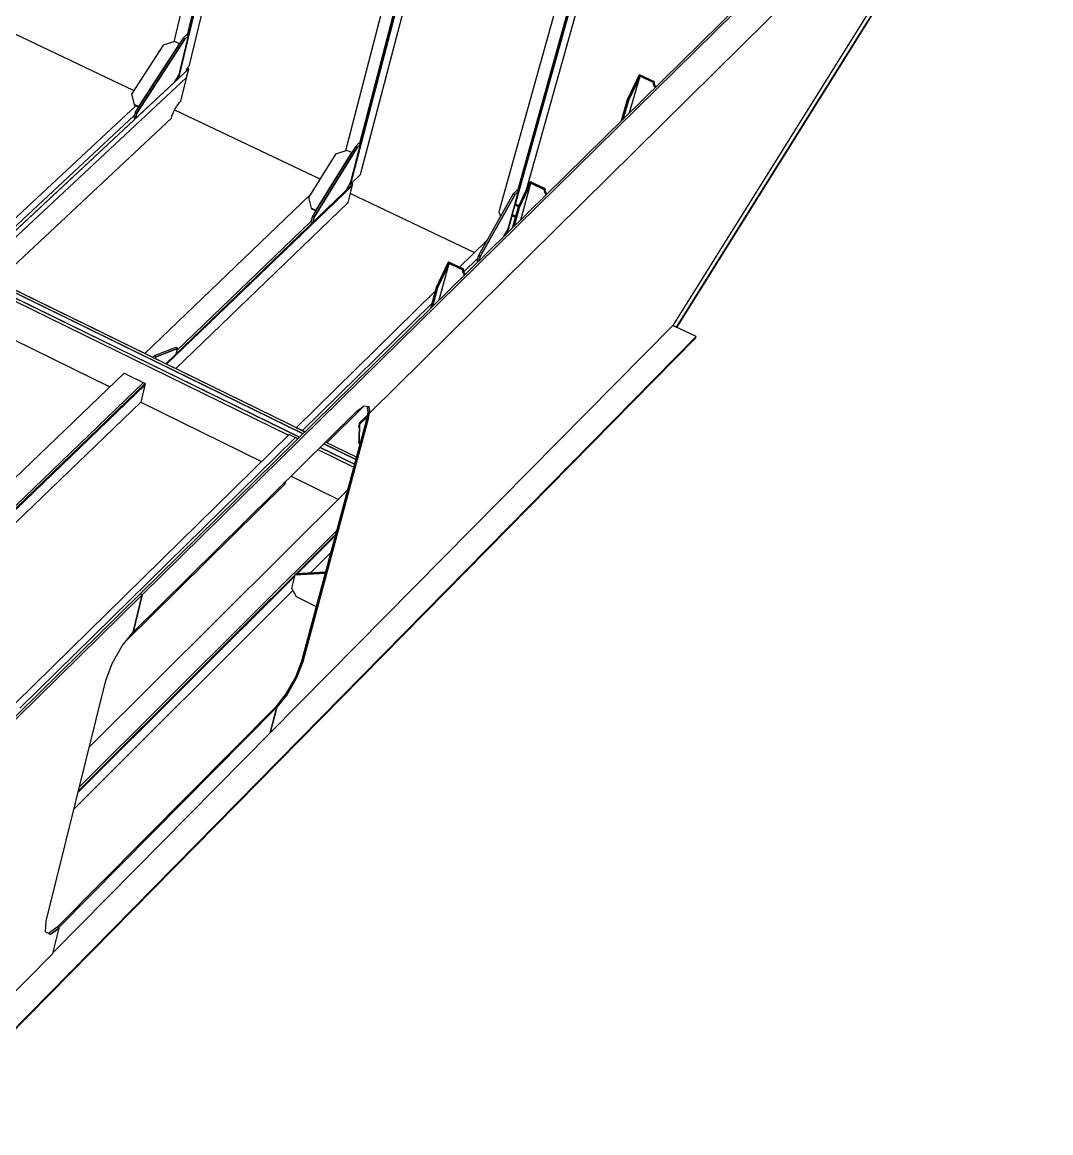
# Model space of a CAD drawing. Header units: millimetres. Extents: x 149544 to 197467, y -3118 to 25363.
# Drawn here: x 195377 to 196501, y 3253 to 4467 of the extents above; entities that cross this region are included whole.
import ezdxf

# ---------------------------------------------------------------- set-up
doc = ezdxf.new("R2010")
doc.units = ezdxf.units.MM
doc.header["$MEASUREMENT"] = 0

msp = doc.modelspace()

# ---------------------------------------------------------------- linework, layer by layer
at = {"color": 0, "linetype": 'Continuous'}
for p, q in [((196466.5, 4741.3), (196088, 4135.8)), ((195906.6, 4236.3), (196003, 4581.5)), ((195352.5, 4462.3), (195498.9, 4392.6)), ((195548.8, 4443.6), (195504.3, 4375)), ((194905.6, 3806.7), (195558.9, 4416.2)), ((195558.9, 4416.2), (195557.4, 4416.9)), ((196040.9, 4368.4), (196052.4, 4408.3)), ((195328.8, 4194.1), (195556.6, 4406.8)), ((195501.1, 4375.8), (194895.7, 3811.8)), ((195504.3, 4375), (195499.2, 4377.5)), ((195543.5, 4371.4), (195702.4, 4295.9)), ((196038.3, 4382.4), (196031.6, 4359.3)), ((195499.4, 4365.3), (194902.3, 3808.4)), ((195349.5, 4184), (195540, 4362.3)), ((195737.2, 4324.8), (195698, 4261.6)), ((195533.8, 4093.8), (195738.5, 4290.7)), ((195738.5, 4290.7), (195533.8, 4093.8)), ((195735, 4290.1), (195734.3, 4289.4)), ((195738.5, 4290.7), (195737, 4291.4)), ((195921.9, 4251.3), (195933, 4291.2)), ((195691.4, 4278.2), (195510.8, 4105)), ((195735.7, 4280), (195871.4, 4215.5)), ((195544.5, 4088.5), (195733.2, 4270.3)), ((195698, 4261.6), (195692.8, 4264.1)), ((195918.9, 4265.2), (195912.4, 4242.1)), ((195907.4, 4237.1), (195912.6, 4255.7)), ((195912.1, 4255.9), (195915.8, 4254.1)), ((195692.6, 4249.3), (195546.1, 4108.5)), ((195884.9, 4228.8), (195855, 4199.4)), ((195905, 4235.9), (195905.8, 4235.5)), ((195905, 4235.9), (195905.8, 4235.5)), ((195832.7, 4163.7), (195843.7, 4203.6)), ((195874.7, 4209), (195859.7, 4194.3)), ((195876.2, 4206.4), (195877.6, 4211.3)), ((195680, 4013.5), (195317.5, 4191)), ((195684, 4017.4), (195321.6, 4194.8)), ((195685.9, 4019.3), (195323.6, 4196.7)), ((195316.8, 4187.9), (195668.1, 4015.8)), ((195829.5, 4177.4), (195823.2, 4154.3)), ((196092, 4133.9), (196088, 4135.8)), ((195521.5, 4099.8), (195523.2, 4101.5)), ((195488.4, 4083.6), (195192.1, 3799.5)), ((195488.4, 4083.6), (195511.5, 4072.3)), ((195215.4, 3787.6), (195511.5, 4072.3)), ((195511.5, 4072.3), (195215.4, 3787.6)), ((195511.5, 4072.3), (195215.4, 3787.6)), ((195215.4, 3787.6), (195511.5, 4072.3)), ((195216.4, 3787.1), (195511.1, 4070.6)), ((195509.5, 4073.3), (195230.1, 3804.6)), ((195511.5, 4072.3), (195506.5, 4051.9)), ((195509.5, 4073.3), (195511.5, 4072.3)), ((195511.5, 4072.3), (195511.1, 4070.6)), ((195226.3, 3782), (195506.5, 4051.9)), ((195506.5, 4051.9), (195638.6, 3986.9)), ((195709.9, 4007.6), (195750.8, 4048)), ((195754.3, 4037.8), (195745.5, 4029.2)), ((195753.8, 4035.3), (195746.9, 4028.5)), ((195685.9, 4019.3), (195676.4, 4024)), ((195685.9, 4019.3), (195683.1, 4020.7)), ((195744.4, 4024.9), (195745.2, 4024.5)), ((195742.3, 3991.7), (195708.5, 4008.3)), ((195742.3, 3991.7), (195708.5, 4008.3)), ((195746.5, 4007.6), (195745.4, 4008.1)), ((195700.2, 4000), (195739.3, 3980.9)), ((195702.6, 4002.4), (195740.2, 3984)), ((195740.2, 3984), (195702.6, 4002.4)), ((195741.6, 3989.2), (195706.6, 4006.3)), ((195706.6, 4006.3), (195741.6, 3989.2)), ((195670.8, 3971), (195722.5, 3945.6)), ((195732.6, 3955.7), (195450.4, 3675.1)), ((195720.7, 3911.7), (195439.5, 3631.2)), ((195438.5, 3627.1), (195719.6, 3907.6)), ((195719.6, 3907.6), (195438.5, 3627.1)), ((195719.6, 3907.6), (195438.5, 3627.1)), ((195438.5, 3627.1), (195719.6, 3907.6)), ((195677.7, 3864.5), (195719.1, 3905.8)), ((195692.1, 3865.2), (195714.1, 3887.2)), ((195438.1, 3625.4), (195674.7, 3861.5)), ((195433.5, 3606.8), (195672.8, 3845.9)), ((195654, 3719), (195415.2, 3477.9)), ((195654, 3719), (195654, 3719)), ((195415.2, 3477.9), (195405.5, 3471.1))]:
    msp.add_line(p, q, dxfattribs=at)
for points in [[(196501.2, 4818.2), (195508.2, 3841.3), (195498.1, 3800.6), (195743, 4042.3), (195750.8, 4048), (195755.8, 4047.2), (195757, 4040.1), (196481.3, 4756), (196501.2, 4818.2)], [(196499.2, 4819.1), (195506, 3842.4), (195508.2, 3841.3), (196501.2, 4818.2), (196499.2, 4819.1)], [(195559.8, 4420.3), (195640.9, 4757.5), (195640.4, 4757.1), (195639.9, 4756.9), (195639.5, 4756.8), (195639.2, 4757), (195639.1, 4757.4), (195639, 4757.9), (195639, 4758.6), (195639.2, 4759.4), (195630.1, 4751.1), (195547.3, 4405.4), (195556.2, 4413.7), (195556.4, 4414.5), (195556.7, 4415.4), (195557.2, 4416.4), (195557.6, 4417.3), (195558.2, 4418.2), (195558.7, 4419), (195559.3, 4419.7), (195559.8, 4420.3)], [(195547.3, 4405.4), (195630.1, 4751.1), (195628.8, 4751.7), (195612.1, 4737.7), (195542.7, 4445.8)], [(195545.9, 4406.3), (195546, 4406), (195547.3, 4405.4), (195548.1, 4406.1), (195630.9, 4751.9), (195630.1, 4751.1), (195547.3, 4405.4)], [(195546.2, 4406.7), (195546, 4406), (195547.3, 4405.4), (195630.1, 4751.1)], [(195630.1, 4751.1), (195628.8, 4751.7), (195557.3, 4453.2)], [(196088, 4135.8), (196092, 4133.9), (196472.2, 4742.1), (196468.8, 4743.6)], [(196092.4, 4133.7), (196472.3, 4741.5), (196472.2, 4742.1), (196092, 4133.9)], [(195746.9, 4300.9), (195842.4, 4665.9), (195841.9, 4665.5), (195841.4, 4665.3), (195841.1, 4665.3), (195840.8, 4665.4), (195840.6, 4665.8), (195840.6, 4666.3), (195840.6, 4667), (195840.8, 4667.8), (195831.8, 4659.4), (195735.5, 4289.9), (195746.9, 4300.9)], [(195735.5, 4289.9), (195831.8, 4659.4), (195830.5, 4660), (195813.2, 4646), (195730.4, 4326.7)], [(195734.8, 4290.3), (195735.5, 4289.9), (195736.2, 4290.7), (195832.6, 4660.1), (195831.8, 4659.4), (195735.5, 4289.9)], [(195734.8, 4290.3), (195735.5, 4289.9), (195831.8, 4659.4)], [(195831.8, 4659.4), (195830.5, 4660), (195745.6, 4334.6)], [(195928.6, 4285.6), (196013.4, 4588.2), (196012.9, 4587.8), (196012.5, 4587.6), (196012.1, 4587.5), (196011.8, 4587.7), (196011.7, 4588), (196011.7, 4588.6), (196011.7, 4589.2), (196011.9, 4590), (196003, 4581.5), (195906.6, 4236.3)], [(195906.6, 4236.3), (196003, 4581.5), (196001.6, 4582.1), (195983.8, 4568.2), (195898.1, 4259.9), (195899.6, 4254.8)], [(195916.1, 4268.4), (196003.8, 4582.2), (196003, 4581.5), (195906.6, 4236.3)], [(196003, 4581.5), (196001.6, 4582.1), (195918.2, 4283.1)], [(195504.3, 4375), (195548.8, 4443.6), (195543.6, 4446.1), (195531, 4442.3), (195496.3, 4388.6), (195499.2, 4377.5), (195504.3, 4375)], [(195554.7, 4448.9), (195502.2, 4367.9), (195500.8, 4362), (195543.4, 4401.8), (195548.7, 4411.3), (195558.6, 4452.5), (195554.7, 4448.9), (195552.8, 4449.9), (195500.3, 4368.8), (195502.2, 4367.9), (195554.7, 4448.9)], [(195558.6, 4452.5), (195556.7, 4453.5), (195552.8, 4449.9), (195554.7, 4448.9), (195558.6, 4452.5)], [(194905.6, 3806.7), (195558.9, 4416.2), (195557.4, 4416.9)], [(195540, 4362.3), (195540.6, 4364.7), (195541.6, 4367.3), (195542.8, 4369.9), (195544.2, 4372.6), (195545.7, 4375.1), (195547.3, 4377.5), (195548.9, 4379.5), (195550.4, 4381.1), (195558.9, 4416.2), (194905.6, 3806.7)], [(195556.6, 4406.8), (195558.9, 4416.2), (194905.6, 3806.7)], [(196053.2, 4409.1), (196052.4, 4408.3), (196039.7, 4381.8), (196033.8, 4361.5)], [(196051, 4408.9), (196038.3, 4382.4), (196039.7, 4381.8), (196052.4, 4408.3), (196051, 4408.9)], [(196051.8, 4409.7), (196051, 4408.9), (196052.4, 4408.3), (196053.2, 4409.1), (196051.8, 4409.7)], [(196068, 4402.2), (196051.8, 4409.7), (196051, 4408.9), (196067.2, 4401.4), (196068, 4402.2)], [(196069, 4396.1), (196068.4, 4396.8), (196067.8, 4397.7), (196067.3, 4398.6), (196067.1, 4399.6), (196067.1, 4400.5), (196067.2, 4401.4), (196051, 4408.9)], [(196067.9, 4401.3), (196068, 4402.2), (196067.2, 4401.4), (196067.1, 4400.5), (196067.9, 4401.3)], [(196067.9, 4400.4), (196067.9, 4401.3), (196067.1, 4400.5), (196067.1, 4399.6), (196067.9, 4400.4)], [(196068.1, 4399.4), (196067.9, 4400.4), (196067.1, 4399.6), (196067.3, 4398.6), (196068.1, 4399.4)], [(196068.5, 4398.4), (196068.1, 4399.4), (196067.3, 4398.6), (196067.8, 4397.7), (196068.5, 4398.4)], [(196069.1, 4397.5), (196068.5, 4398.4), (196067.8, 4397.7), (196068.4, 4396.8), (196069.1, 4397.5)], [(196069.8, 4396.8), (196069.1, 4397.5), (196068.4, 4396.8), (196069, 4396.1)], [(195499.2, 4377.5), (195499.4, 4376.6), (195503.9, 4374.5)], [(196033.8, 4361.5), (196039.7, 4381.8), (196038.3, 4382.4)], [(195502.2, 4367.9), (195500.3, 4368.8), (195498.9, 4363), (195500.8, 4362), (195502.2, 4367.9)], [(195746.9, 4333.9), (195745, 4334.9), (195741.1, 4331.2), (195743.1, 4330.3), (195746.9, 4333.9)], [(195698, 4261.6), (195737.2, 4324.8), (195731.9, 4327.2), (195719.3, 4323.2), (195689.8, 4275.5), (195692.8, 4264.1), (195698, 4261.6)], [(195698, 4261.6), (195694.1, 4255.1), (195696, 4254.2), (195743.1, 4330.3)], [(195743.1, 4330.3), (195696, 4254.2), (195694.5, 4248.4), (195730.9, 4283.3), (195736.2, 4292.9), (195746.9, 4333.9), (195743.1, 4330.3), (195741.1, 4331.2), (195737.2, 4324.8)], [(195533.8, 4093.8), (195738.5, 4290.7), (195737, 4291.4)], [(195733.2, 4270.3), (195738.5, 4290.7), (195533.8, 4093.8)], [(195534.7, 4093.3), (195738, 4288.9), (195738.5, 4290.7)], [(195933.9, 4292), (195933, 4291.2), (195920.3, 4264.5), (195914.6, 4244.2)], [(195931.6, 4291.9), (195918.9, 4265.2), (195920.3, 4264.5), (195933, 4291.2), (195931.6, 4291.9)], [(195932.4, 4292.7), (195931.6, 4291.9), (195933, 4291.2), (195933.9, 4292), (195932.4, 4292.7)], [(195948.8, 4285), (195932.4, 4292.7), (195931.6, 4291.9), (195948, 4284.2), (195948.8, 4285)], [(195949.8, 4278.8), (195949.1, 4279.5), (195948.5, 4280.4), (195948.1, 4281.4), (195947.9, 4282.4), (195947.8, 4283.3), (195948, 4284.2), (195931.6, 4291.9)], [(195903.5, 4233.3), (195908, 4241.2), (195919.5, 4282.5), (195915.7, 4278.8), (195913.7, 4279.7), (195875.6, 4212.2), (195877.6, 4211.3), (195915.7, 4278.8)], [(195915.7, 4278.8), (195877.6, 4211.3), (195876.2, 4206.4)], [(195919.5, 4282.5), (195917.5, 4283.4), (195913.7, 4279.7), (195915.7, 4278.8), (195919.5, 4282.5)], [(195948.6, 4284.1), (195948.8, 4285), (195948, 4284.2), (195947.8, 4283.3), (195948.6, 4284.1)], [(195948.7, 4283.2), (195948.6, 4284.1), (195947.8, 4283.3), (195947.9, 4282.4), (195948.7, 4283.2)], [(195948.9, 4282.2), (195948.7, 4283.2), (195947.9, 4282.4), (195948.1, 4281.4), (195948.9, 4282.2)], [(195949.3, 4281.2), (195948.9, 4282.2), (195948.1, 4281.4), (195948.5, 4280.4), (195949.3, 4281.2)], [(195949.9, 4280.3), (195949.3, 4281.2), (195948.5, 4280.4), (195949.1, 4279.5), (195949.9, 4280.3)], [(195950.6, 4279.6), (195949.9, 4280.3), (195949.1, 4279.5), (195949.8, 4278.8)], [(195692.8, 4264.1), (195693.1, 4263.3), (195697.8, 4261.1)], [(195919.2, 4265.9), (195915.4, 4267.7), (195912.1, 4255.9)], [(195914.6, 4244.2), (195920.3, 4264.5), (195918.9, 4265.2)], [(195919.6, 4266.8), (195916.1, 4268.4), (195915.4, 4267.7), (195919.2, 4265.9)], [(195696, 4254.2), (195694.1, 4255.1), (195692.6, 4249.3), (195694.5, 4248.4), (195696, 4254.2)], [(195916.1, 4255.3), (195912.4, 4257.1), (195912.1, 4255.9), (195915.8, 4254.1)], [(195844.5, 4204.4), (195843.7, 4203.6), (195830.9, 4176.8), (195825.4, 4156.4)], [(195842.2, 4204.3), (195829.5, 4177.4), (195830.9, 4176.8), (195843.7, 4203.6), (195842.2, 4204.3)], [(195843.1, 4205.1), (195842.2, 4204.3), (195843.7, 4203.6), (195844.5, 4204.4), (195843.1, 4205.1)], [(195859.5, 4197.3), (195843.1, 4205.1), (195842.2, 4204.3), (195858.6, 4196.5), (195859.5, 4197.3)], [(195860.5, 4191), (195859.8, 4191.7), (195859.2, 4192.6), (195858.8, 4193.6), (195858.5, 4194.6), (195858.5, 4195.5), (195858.6, 4196.5), (195842.2, 4204.3)], [(195877.6, 4211.3), (195875.6, 4212.2), (195873.9, 4206.4), (195875.4, 4205.7)], [(195685.9, 4019.3), (195323.6, 4196.7), (195317.5, 4191), (195680, 4013.5)], [(195323.6, 4196.7), (195321.6, 4194.8), (195684, 4017.4)], [(195859.3, 4196.4), (195859.5, 4197.3), (195858.6, 4196.5), (195858.5, 4195.5), (195859.3, 4196.4)], [(195859.4, 4195.4), (195859.3, 4196.4), (195858.5, 4195.5), (195858.5, 4194.6), (195859.4, 4195.4)], [(195859.6, 4194.4), (195859.4, 4195.4), (195858.5, 4194.6), (195858.8, 4193.6), (195859.6, 4194.4)], [(195860.1, 4193.4), (195859.6, 4194.4), (195858.8, 4193.6), (195859.2, 4192.6), (195860.1, 4193.4)], [(195860.7, 4192.5), (195860.1, 4193.4), (195859.2, 4192.6), (195859.8, 4191.7), (195860.7, 4192.5)], [(195861.3, 4191.8), (195860.7, 4192.5), (195859.8, 4191.7), (195860.5, 4191)], [(195825.4, 4156.4), (195830.9, 4176.8), (195829.5, 4177.4)], [(195828.3, 4173.2), (195676.4, 4024), (195685.9, 4019.3)], [(195313.8, 4159.7), (195316.2, 4158.2), (195318.5, 4156.4), (195320.5, 4154.2), (195322.1, 4151.8), (195323.4, 4149.2), (195324.1, 4146.6), (195324.3, 4144.1), (195324.1, 4141.7), (195472.7, 4068.5)], [(195824.7, 4159.9), (195683.1, 4020.7), (195685.9, 4019.3)], [(194354.3, 2380.1), (194381.1, 2363.7), (196113.5, 4123.7), (196088, 4135.8)], [(195756.3, 4040.4), (195754.8, 4032.1), (195683.6, 3768.2), (195676.9, 3750.7), (195666.6, 3732.5), (195655.4, 3718.3), (195647.9, 3690.4), (196088, 4135.8)], [(194381.1, 2363.7), (194380.8, 2362), (196113, 4121.9), (196113.5, 4123.7), (194381.1, 2363.7)], [(195546.7, 4110.6), (195544.7, 4111.6), (195521.2, 4102.4), (195523.2, 4101.5), (195546.7, 4110.6)], [(195533.8, 4093.8), (195545.2, 4104.8), (195546.7, 4110.6), (195523.2, 4101.5), (195521.5, 4099.8)], [(195523.2, 4101.5), (195521.2, 4102.4), (195519.5, 4100.8)], [(195753.8, 4047.5), (195754.9, 4041.1), (195757, 4040.1), (195755.8, 4047.2)], [(195753.3, 4032.8), (195682.2, 3768.8), (195683.6, 3768.2), (195754.8, 4032.1), (195753.3, 4032.8)], [(195754.3, 4037.8), (195745.5, 4029.2), (195745.4, 4008.1), (195746.5, 4007.6)], [(195745.5, 4029.2), (195746.9, 4028.5), (195753.8, 4035.3)], [(195754.9, 4041.1), (195753.3, 4032.8), (195754.8, 4032.1), (195756.3, 4040.4)], [(195746.9, 4028.5), (195745.5, 4029.2), (195744.4, 4024.9)], [(195745.5, 4029.2), (195745.2, 4027.9), (195745, 4006.9), (195745.4, 4008.1), (195745.5, 4029.2)], [(195678.4, 4011.9), (195668.9, 4016.6), (195369.6, 3722.7)], [(195678.4, 4011.9), (195675.6, 4013.3), (195374.5, 3717.3)], [(195745.4, 4008.1), (195745, 4006.9), (195746.2, 4006.3)], [(195490.2, 3790.8), (195664.3, 3962.6), (195665.1, 3965), (195665.3, 3965.6)], [(195708.1, 3864.9), (195675.1, 3863.2), (195671.3, 3848.6), (195676.5, 3839.5), (195698.3, 3828.6)], [(195708.4, 3866.1), (195676.3, 3864.4), (195675.1, 3863.2), (195708.1, 3864.9)], [(195508.2, 3841.3), (194024.3, 2381.3), (193981.6, 2002.9), (194354.3, 2380.1), (195410.4, 3449), (195417.3, 3476.8), (195407.6, 3470), (195402.4, 3472.7), (195403.2, 3484.5), (195468.4, 3747.8), (195475.2, 3766.2), (195486.1, 3785.6), (195498.1, 3800.6), (195508.2, 3841.3)], [(195506, 3842.4), (194021.9, 2382.8), (194024.3, 2381.3), (195508.2, 3841.3), (195506, 3842.4)], [(195498.1, 3800.6), (195508.2, 3841.3), (195506, 3842.4)], [(195682.2, 3768.8), (195675.5, 3751.4), (195676.9, 3750.7), (195683.6, 3768.2), (195682.2, 3768.8)], [(195675.5, 3751.4), (195665.2, 3733.2), (195666.6, 3732.5), (195676.9, 3750.7), (195675.5, 3751.4)], [(195665.2, 3733.2), (195654, 3719), (195655.4, 3718.3), (195666.6, 3732.5), (195665.2, 3733.2)], [(195410.7, 3450.4), (195647.9, 3690.4), (195655.4, 3718.3), (195416.6, 3477.2)], [(195416.6, 3477.2), (195655.4, 3718.3), (195654, 3719)], [(195647.9, 3690.4), (195655.4, 3718.3), (195654, 3719)], [(195407.6, 3470), (195417.3, 3476.8), (195415.2, 3477.9)]]:
    msp.add_lwpolyline(points, dxfattribs=at)

doc.saveas('drawing.dxf')
